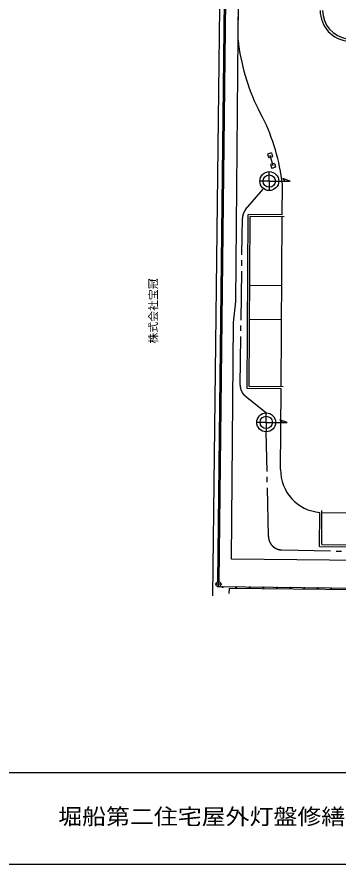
# Model space of a CAD drawing. Units: millimetres, scale not verified. Extents: x -122103 to 97281, y -76501 to 76841.
# Drawn here: x -24326 to -697, y -76501 to -14160 of the extents above; entities that cross this region are included whole.
import ezdxf
from ezdxf.enums import TextEntityAlignment as Align

# ---------------------------------------------------------------- set-up
doc = ezdxf.new("R2010")
doc.units = ezdxf.units.MM
doc.header["$LTSCALE"] = 400
doc.linetypes.add('CHAIN2', pattern=[12, 9, -1, 1, -1])
doc.layers.add('0-F', color=7, linetype='Continuous')
doc.layers.add('F-0', color=2, linetype='Continuous')
doc.styles.add('ＭＳ ゴシック', font='')
doc.styles.get('ＭＳ ゴシック').set_extended_font_data('MS Gothic')

msp = doc.modelspace()

# ---------------------------------------------------------------- linework, layer by layer
at = {"layer": '0-F'}
for p, q in [((-8220.2, -35101.6), (-8020.2, -11870.6)), ((-9069.1, -12929.7), (-9566.9, -55728.8)), ((-8969.1, -12931.1), (-9466.8, -55718.3)), ((-8055.3, -15939.8), (-8028.6, -12843.9)), ((-8055.3, -15939.8), (-8028.6, -12843.9)), ((-9425.2, -13449.9), (-9929, -56763.1)), ((-8985.8, -14365.1), (-9085.8, -14364)), ((-8985.8, -14365.1), (-9085.8, -14364)), ((-9053.3, -14364.3), (-9063.5, -15239.3)), ((-9053.3, -14364.3), (-9063.5, -15239.3)), ((-9028.5, -15239.7), (-9018.3, -14364.7)), ((-9028.5, -15239.7), (-9018.3, -14364.7)), ((-9096, -15238.9), (-8996, -15240.1)), ((-9096, -15238.9), (-8996, -15240.1)), ((-9006.2, -16115), (-9106.2, -16113.8)), ((-9006.2, -16115), (-9106.2, -16113.8)), ((-9073.7, -16114.2), (-9083.8, -16989.2)), ((-9073.7, -16114.2), (-9083.8, -16989.2)), ((-9048.8, -16989.6), (-9038.7, -16114.6)), ((-9048.8, -16989.6), (-9038.7, -16114.6)), ((-9116.3, -16988.8), (-9016.3, -16989.9)), ((-9116.3, -16988.8), (-9016.3, -16989.9)), ((-9026.5, -17864.9), (-9126.5, -17863.7)), ((-9026.5, -17864.9), (-9126.5, -17863.7)), ((-9094, -17864.1), (-9104.2, -18739)), ((-9094, -17864.1), (-9104.2, -18739)), ((-9069.2, -18739.4), (-9059, -17864.5)), ((-9069.2, -18739.4), (-9059, -17864.5)), ((-9136.7, -18738.7), (-9036.7, -18739.8)), ((-9136.7, -18738.7), (-9036.7, -18739.8)), ((-9046.9, -19614.8), (-9146.9, -19613.6)), ((-9046.9, -19614.8), (-9146.9, -19613.6)), ((-9114.4, -19614), (-9124.5, -20488.9)), ((-9114.4, -19614), (-9124.5, -20488.9)), ((-9089.5, -20489.3), (-9079.4, -19614.4)), ((-9089.5, -20489.3), (-9079.4, -19614.4)), ((-9157, -20488.5), (-9057, -20489.7)), ((-9157, -20488.5), (-9057, -20489.7)), ((-6247.2, -21530.5), (-6580.5, -20927.5)), ((-6247.2, -21530.5), (-6580.5, -20927.5)), ((-9067.2, -21364.6), (-9167.2, -21363.5)), ((-9067.2, -21364.6), (-9167.2, -21363.5)), ((-9134.7, -21363.9), (-9144.9, -22238.8)), ((-9134.7, -21363.9), (-9144.9, -22238.8)), ((-9109.9, -22239.2), (-9099.7, -21364.3)), ((-9109.9, -22239.2), (-9099.7, -21364.3)), ((-9177.4, -22238.4), (-9077.4, -22239.6)), ((-9177.4, -22238.4), (-9077.4, -22239.6)), ((-9087.6, -23114.5), (-9187.6, -23113.4)), ((-9087.6, -23114.5), (-9187.6, -23113.4)), ((-9155.1, -23113.7), (-9165.2, -23988.7)), ((-9155.1, -23113.7), (-9165.2, -23988.7)), ((-9130.2, -23989.1), (-9120.1, -23114.2)), ((-9130.2, -23989.1), (-9120.1, -23114.2)), ((-9197.7, -23988.3), (-9097.8, -23989.5)), ((-9197.7, -23988.3), (-9097.8, -23989.5)), ((-5593.8, -24168.4), (-5882, -24251.7)), ((-5593.8, -24168.4), (-5882, -24251.7)), ((-5882, -24251.7), (-5798.7, -24539.9)), ((-5882, -24251.7), (-5798.7, -24539.9)), ((-9107.9, -24864.4), (-9207.9, -24863.2)), ((-9107.9, -24864.4), (-9207.9, -24863.2)), ((-9175.4, -24863.6), (-9185.6, -25738.6)), ((-9175.4, -24863.6), (-9185.6, -25738.6)), ((-9150.6, -25739), (-9140.4, -24864)), ((-9150.6, -25739), (-9140.4, -24864)), ((-5474.2, -25122.7), (-5696.3, -24354.2)), ((-5474.2, -25122.7), (-5696.3, -24354.2)), ((-5757.6, -26240.4), (-5757.6, -25556.8)), ((-5288.4, -25225.2), (-5576.6, -25308.5)), ((-5288.4, -25225.2), (-5576.6, -25308.5)), ((-5371.7, -24937), (-5288.4, -25225.2)), ((-5371.7, -24937), (-5288.4, -25225.2)), ((-9218.1, -25738.2), (-9118.1, -25739.4)), ((-9218.1, -25738.2), (-9118.1, -25739.4)), ((-9128.3, -26614.3), (-9228.3, -26613.1)), ((-9128.3, -26614.3), (-9228.3, -26613.1)), ((-9195.8, -26613.5), (-9206, -27488.4)), ((-9195.8, -26613.5), (-9206, -27488.4)), ((-9170.9, -27488.9), (-9160.8, -26613.9)), ((-9170.9, -27488.9), (-9160.8, -26613.9)), ((-5757.6, -26240.4), (-6460, -26240.4)), ((-5757.6, -26240.4), (-5757.6, -26929.9)), ((-4811, -28725.5), (-4796.6, -26481.5)), ((-4811, -28725.5), (-4796.6, -26481.5)), ((-9238.4, -27488.1), (-9138.5, -27489.2)), ((-9238.4, -27488.1), (-9138.5, -27489.2)), ((-9148.6, -28364.2), (-9248.6, -28363)), ((-9148.6, -28364.2), (-9248.6, -28363)), ((-9216.1, -28363.4), (-9226.3, -29238.3)), ((-9216.1, -28363.4), (-9226.3, -29238.3)), ((-9191.3, -29238.7), (-9181.1, -28363.8)), ((-9191.3, -29238.7), (-9181.1, -28363.8)), ((-9258.8, -29237.9), (-9158.8, -29239.1)), ((-9258.8, -29237.9), (-9158.8, -29239.1)), ((-7393.3, -41503.7), (-7310.9, -28704)), ((-7393.3, -41503.7), (-7310.9, -28704)), ((-4811, -28725.5), (-7310.9, -28704)), ((-4811, -28725.5), (-7310.9, -28704)), ((-7242.3, -41355), (-7161.9, -28855.3)), ((-7242.3, -41355), (-7161.9, -28855.3)), ((-4662, -28876.8), (-7161.9, -28855.3)), ((-4662, -28876.8), (-7161.9, -28855.3)), ((-4892.4, -41375.3), (-4812, -28875.5)), ((-4892.4, -41375.3), (-4812, -28875.5)), ((-9169, -30114.1), (-9269, -30112.9)), ((-9169, -30114.1), (-9269, -30112.9)), ((-9236.5, -30113.3), (-9246.7, -30988.2)), ((-9236.5, -30113.3), (-9246.7, -30988.2)), ((-9211.7, -30988.6), (-9201.5, -30113.7)), ((-9211.7, -30988.6), (-9201.5, -30113.7)), ((-9279.2, -30987.8), (-9179.2, -30989)), ((-9279.2, -30987.8), (-9179.2, -30989)), ((-9189.3, -31863.9), (-9289.3, -31862.8)), ((-9189.3, -31863.9), (-9289.3, -31862.8)), ((-9256.8, -31863.2), (-9267, -32738.1)), ((-9256.8, -31863.2), (-9267, -32738.1)), ((-9232, -32738.5), (-9221.8, -31863.6)), ((-9232, -32738.5), (-9221.8, -31863.6)), ((-9299.5, -32737.7), (-9199.5, -32738.9)), ((-9299.5, -32737.7), (-9199.5, -32738.9)), ((-9209.7, -33613.8), (-9309.7, -33612.7)), ((-9209.7, -33613.8), (-9309.7, -33612.7)), ((-9277.2, -33613), (-9287.4, -34488)), ((-9277.2, -33613), (-9287.4, -34488)), ((-9252.4, -34488.4), (-9242.2, -33613.4)), ((-9252.4, -34488.4), (-9242.2, -33613.4)), ((-4844.6, -33950.4), (-7194.5, -33930.2)), ((-9319.9, -34487.6), (-9219.9, -34488.8)), ((-9319.9, -34487.6), (-9219.9, -34488.8)), ((-9230, -35363.7), (-9330, -35362.5)), ((-9230, -35363.7), (-9330, -35362.5)), ((-9297.5, -35362.9), (-9307.7, -36237.9)), ((-9297.5, -35362.9), (-9307.7, -36237.9)), ((-9272.7, -36238.3), (-9262.5, -35363.3)), ((-9272.7, -36238.3), (-9262.5, -35363.3)), ((-8383.5, -36643.3), (-8220.2, -35101.6)), ((-9340.2, -36237.5), (-9240.2, -36238.6)), ((-9340.2, -36237.5), (-9240.2, -36238.6)), ((-4860.7, -36450.4), (-7210.6, -36430.1)), ((-9250.4, -37113.6), (-9350.4, -37112.4)), ((-9250.4, -37113.6), (-9350.4, -37112.4)), ((-9317.9, -37112.8), (-9328.1, -37987.7)), ((-9317.9, -37112.8), (-9328.1, -37987.7)), ((-9293.1, -37988.1), (-9282.9, -37113.2)), ((-9293.1, -37988.1), (-9282.9, -37113.2)), ((-9360.6, -37987.4), (-9260.6, -37988.5)), ((-9360.6, -37987.4), (-9260.6, -37988.5)), ((-9270.7, -38863.5), (-9370.7, -38862.3)), ((-9270.7, -38863.5), (-9370.7, -38862.3)), ((-9338.2, -38862.7), (-9348.4, -39737.6)), ((-9338.2, -38862.7), (-9348.4, -39737.6)), ((-9313.4, -39738), (-9303.2, -38863.1)), ((-9313.4, -39738), (-9303.2, -38863.1)), ((-9380.9, -39737.2), (-9280.9, -39738.4)), ((-9380.9, -39737.2), (-9280.9, -39738.4)), ((-9291.1, -40613.3), (-9391.1, -40612.2)), ((-9291.1, -40613.3), (-9391.1, -40612.2)), ((-9358.6, -40612.6), (-9368.8, -41487.5)), ((-9358.6, -40612.6), (-9368.8, -41487.5)), ((-9333.8, -41487.9), (-9323.6, -40613)), ((-9333.8, -41487.9), (-9323.6, -40613)), ((-9401.3, -41487.1), (-9301.3, -41488.3)), ((-9401.3, -41487.1), (-9301.3, -41488.3)), ((-4893.3, -41525.3), (-7393.3, -41503.7)), ((-4893.3, -41525.3), (-7393.3, -41503.7)), ((-4742.4, -41376.6), (-7242.3, -41355)), ((-4742.4, -41376.6), (-7242.3, -41355)), ((-4931.5, -47456.7), (-4893.3, -41525.3)), ((-9311.4, -42363.2), (-9411.4, -42362.1)), ((-9311.4, -42363.2), (-9411.4, -42362.1)), ((-9378.9, -42362.4), (-9389.1, -43237.4)), ((-9378.9, -42362.4), (-9389.1, -43237.4)), ((-9354.1, -43237.8), (-9344, -42362.8)), ((-9354.1, -43237.8), (-9344, -42362.8)), ((-9421.6, -43237), (-9321.6, -43238.2)), ((-9421.6, -43237), (-9321.6, -43238.2)), ((-5983.3, -43996.2), (-5983.3, -43312.7)), ((-9331.8, -44113.1), (-9431.8, -44111.9)), ((-9331.8, -44113.1), (-9431.8, -44111.9)), ((-9399.3, -44112.3), (-9409.5, -44987.3)), ((-9399.3, -44112.3), (-9409.5, -44987.3)), ((-9374.5, -44987.7), (-9364.3, -44112.7)), ((-9374.5, -44987.7), (-9364.3, -44112.7)), ((-5983.3, -43996.2), (-6685.7, -43996.2)), ((-5983.3, -43996.2), (-5983.3, -44685.7)), ((-9442, -44986.9), (-9342, -44988)), ((-9442, -44986.9), (-9342, -44988)), ((-9352.2, -45863), (-9452.1, -45861.8)), ((-9352.2, -45863), (-9452.1, -45861.8)), ((-9419.6, -45862.2), (-9429.8, -46737.1)), ((-9419.6, -45862.2), (-9429.8, -46737.1)), ((-9394.8, -46737.6), (-9384.7, -45862.6)), ((-9394.8, -46737.6), (-9384.7, -45862.6)), ((-9462.3, -46736.8), (-9362.3, -46737.9)), ((-9462.3, -46736.8), (-9362.3, -46737.9)), ((-9372.5, -47612.9), (-9472.5, -47611.7)), ((-9372.5, -47612.9), (-9472.5, -47611.7)), ((-9440, -47612.1), (-9450.2, -48487)), ((-9440, -47612.1), (-9450.2, -48487)), ((-9415.2, -48487.4), (-9405, -47612.5)), ((-9415.2, -48487.4), (-9405, -47612.5)), ((-9482.7, -48486.6), (-9382.7, -48487.8)), ((-9482.7, -48486.6), (-9382.7, -48487.8)), ((-9392.9, -49362.7), (-9492.9, -49361.6)), ((-9392.9, -49362.7), (-9492.9, -49361.6)), ((-9460.3, -49362), (-9470.5, -50236.9)), ((-9460.3, -49362), (-9470.5, -50236.9)), ((-9435.5, -50237.3), (-9425.4, -49362.4)), ((-9435.5, -50237.3), (-9425.4, -49362.4)), ((-9503, -50236.5), (-9403, -50237.7)), ((-9503, -50236.5), (-9403, -50237.7)), ((-1902.3, -52975.5), (-1880.7, -50475.6)), ((-9413.2, -51112.6), (-9513.2, -51111.5)), ((-9413.2, -51112.6), (-9513.2, -51111.5)), ((-9480.7, -51111.8), (-9490.9, -51986.8)), ((-9480.7, -51111.8), (-9490.9, -51986.8)), ((-9455.9, -51987.2), (-9445.7, -51112.3)), ((-9455.9, -51987.2), (-9445.7, -51112.3)), ((-2053.6, -53124.2), (-2032, -50624.7)), ((-1882, -50625.6), (10617.5, -50733.4)), ((-9523.4, -51986.4), (-9423.4, -51987.6)), ((-9523.4, -51986.4), (-9423.4, -51987.6)), ((-9433.6, -52862.5), (-9533.6, -52861.4)), ((-9433.6, -52862.5), (-9533.6, -52861.4)), ((-9501.1, -52861.7), (-9511.2, -53736.7)), ((-9501.1, -52861.7), (-9511.2, -53736.7)), ((-9476.2, -53737.1), (-9466.1, -52862.1)), ((-9476.2, -53737.1), (-9466.1, -52862.1)), ((-1902.3, -52975.5), (10597.3, -53083.3)), ((-2053.6, -53124.2), (10746, -53234.6)), ((-9543.7, -53736.3), (-9443.7, -53737.5)), ((-9543.7, -53736.3), (-9443.7, -53737.5)), ((-9453.9, -54612.4), (-9553.9, -54611.2)), ((-9453.9, -54612.4), (-9553.9, -54611.2)), ((-9521.4, -54611.6), (-9531.6, -55486.6)), ((-9521.4, -54611.6), (-9531.6, -55486.6)), ((-9496.6, -55487), (-9486.4, -54612)), ((-9496.6, -55487), (-9486.4, -54612)), ((-9310.5, -55903.2), (-9685.5, -55903.2)), ((-9310.5, -55903.2), (-9685.5, -55903.2)), ((-9570.9, -56075.9), (-9571.3, -56108.9)), ((-9570.9, -56075.9), (-9571.3, -56108.9)), ((-9564.1, -55486.2), (-9464.1, -55487.3)), ((-9564.1, -55486.2), (-9464.1, -55487.3)), ((-9498, -56090.7), (-9498, -55715.7)), ((-9498, -56090.7), (-9498, -55715.7)), ((10367.6, -56324.6), (-9571.3, -56108.9)), ((-8721.4, -56215.9), (-8725.5, -56598.9)), ((9949.3, -56415.3), (-8721.4, -56215.9))]:
    msp.add_line(p, q, dxfattribs=at)
at = {"layer": '0-F', "linetype": 'CHAIN2'}
for p, q in [((-7496.1, -28337.4), (-6204.8, -26830.8)), ((-7899.9, -41267.2), (-7736.8, -28974.9)), ((-7519.1, -42065.8), (-5941.1, -43309.7)), ((-5820.3, -52402.6), (-5983.3, -44685.7)), ((-4843, -53381.2), (10166.8, -53719.3))]:
    msp.add_line(p, q, dxfattribs=at)
at = {"layer": '0-F'}
for points in [[(-8054.4, -15843.8), (-8028.6, -12843.9), (-2531.9, -12896.4)], [(-8054.4, -15843.8), (-8028.6, -12843.9), (-2531.9, -12896.4)], [(-5593.8, -24168.4), (-5510.5, -24456.6), (-5798.7, -24539.9)], [(-5593.8, -24168.4), (-5510.5, -24456.6), (-5798.7, -24539.9)], [(-5371.7, -24937), (-5659.9, -25020.3), (-5576.6, -25308.5)], [(-5371.7, -24937), (-5659.9, -25020.3), (-5576.6, -25308.5)], [(-5757.6, -26240.4), (-4213.1, -26240.4), (-4767.2, -26055.3), (-4607.3, -26234)], [(10695.5, -54262.4), (-8533.5, -54065.2), (-8383.5, -36643.3)], [(-5983.3, -43996.2), (-4438.8, -43996.2), (-4992.9, -43811.1), (-4833, -43989.8)]]:
    msp.add_lwpolyline(points, dxfattribs=at)
for centre, radius in [((-5757.6, -26240.4), 696.1), ((-5757.6, -26240.4), 455.1), ((-5983.3, -43996.2), 696.1), ((-5983.3, -43996.2), 455.1), ((-9498, -55903.2), 187.5), ((-9498, -55903.2), 187.5), ((-9196.9, -56113), 37.5), ((-9196.9, -56113), 37.5), ((-9196.9, -56113), 30), ((-9196.9, -56113), 30), ((-9196.9, -56113), 22.5), ((-9196.9, -56113), 22.5), ((-9196.9, -56113), 15), ((-9196.9, -56113), 15), ((-9196.9, -56113), 7.5), ((-9196.9, -56113), 7.5), ((-8197, -56123.8), 37.5), ((-8197, -56123.8), 37.5), ((-8197, -56123.8), 30), ((-8197, -56123.8), 30), ((-8197, -56123.8), 22.5), ((-8197, -56123.8), 22.5), ((-7197, -56134.6), 37.5), ((-7197, -56134.6), 37.5), ((-7197, -56134.6), 30), ((-7197, -56134.6), 30), ((-8197, -56123.8), 15), ((-8197, -56123.8), 15), ((-8197, -56123.8), 7.5), ((-8197, -56123.8), 7.5), ((-7197, -56134.6), 22.5), ((-7197, -56134.6), 22.5), ((-7197, -56134.6), 15), ((-7197, -56134.6), 15), ((-7197, -56134.6), 7.5), ((-7197, -56134.6), 7.5), ((-6197.1, -56145.4), 37.5), ((-6197.1, -56145.4), 37.5), ((-6197.1, -56145.4), 30), ((-6197.1, -56145.4), 30), ((-6197.1, -56145.4), 22.5), ((-6197.1, -56145.4), 22.5), ((-6197.1, -56145.4), 15), ((-6197.1, -56145.4), 15), ((-6197.1, -56145.4), 7.5), ((-6197.1, -56145.4), 7.5), ((-5197.1, -56156.3), 37.5), ((-5197.1, -56156.3), 37.5), ((-5197.1, -56156.3), 30), ((-5197.1, -56156.3), 30), ((-5197.1, -56156.3), 22.5), ((-5197.1, -56156.3), 22.5), ((-5197.1, -56156.3), 15), ((-5197.1, -56156.3), 15), ((-5197.1, -56156.3), 7.5), ((-5197.1, -56156.3), 7.5), ((-4197.2, -56167.1), 37.5), ((-4197.2, -56167.1), 37.5), ((-4197.2, -56167.1), 30), ((-4197.2, -56167.1), 30), ((-4197.2, -56167.1), 22.5), ((-4197.2, -56167.1), 22.5), ((-4197.2, -56167.1), 15), ((-4197.2, -56167.1), 15), ((-4197.2, -56167.1), 7.5), ((-4197.2, -56167.1), 7.5), ((-3197.2, -56177.9), 37.5), ((-3197.2, -56177.9), 37.5), ((-3197.2, -56177.9), 30), ((-3197.2, -56177.9), 30), ((-3197.2, -56177.9), 22.5), ((-3197.2, -56177.9), 22.5), ((-3197.2, -56177.9), 15), ((-3197.2, -56177.9), 15), ((-3197.2, -56177.9), 7.5), ((-3197.2, -56177.9), 7.5), ((-2197.3, -56188.7), 37.5), ((-2197.3, -56188.7), 37.5), ((-2197.3, -56188.7), 30), ((-2197.3, -56188.7), 30), ((-2197.3, -56188.7), 22.5), ((-2197.3, -56188.7), 22.5), ((-2197.3, -56188.7), 15), ((-2197.3, -56188.7), 15), ((-2197.3, -56188.7), 7.5), ((-2197.3, -56188.7), 7.5), ((-1197.4, -56199.5), 37.5), ((-1197.4, -56199.5), 37.5), ((-1197.4, -56199.5), 30), ((-1197.4, -56199.5), 30), ((-1197.4, -56199.5), 22.5), ((-1197.4, -56199.5), 22.5), ((-1197.4, -56199.5), 15), ((-1197.4, -56199.5), 15), ((-1197.4, -56199.5), 7.5), ((-1197.4, -56199.5), 7.5)]:
    msp.add_circle(centre, radius, dxfattribs=at)
for centre, radius, start, end in [((276.7, -13672.1), 2291.2, 180.06403, 264.85355), ((257.3, -13688.2), 2091.8, 179.65961, 262.27357), ((7008.2, -14229.1), 15150, 186.18523, 206.24019), ((7008.2, -14229.1), 15150, 186.18523, 206.24019), ((-19556.1, -28118), 14850, 6.32716, 26.33426), ((-19556.1, -28118), 14850, 6.32716, 26.33426), ((-1781.6, -47484.6), 3150, 179.4843, 265.44069)]:
    msp.add_arc(centre, radius, start, end, dxfattribs=at)
at = {"layer": '0-F', "linetype": 'CHAIN2'}
for centre, start, end in [((-6736.8, -28988.2), 139.39871, 179.23948), ((-6900, -41280.5), 179.23948, 231.75054), ((-4820.5, -52381.4), 181.21025, 268.70977)]:
    msp.add_arc(centre, 1000, start, end, dxfattribs=at)
at = {"layer": 'F-0'}
for p, q in [((-122103.3, -69769.4), (97280.7, -69769.4)), ((-122103.3, -76501.4), (97280.7, -76501.4))]:
    msp.add_line(p, q, dxfattribs=at)

# ---------------------------------------------------------------- texts
at = {"layer": '0-F', "color": 4, "style": 'ＭＳ ゴシック'}
msp.add_text('株式会社宝冠', height=586.5, rotation=90, dxfattribs=at).set_placement((-13822.9, -38196.3), align=Align.BOTTOM_LEFT)
at = {"layer": 'F-0', "color": 7, "style": 'ＭＳ ゴシック', "width": 1.1}
msp.add_text('堀船第二住宅屋外灯盤修繕工事', height=1173, dxfattribs=at).set_placement((-21292.4, -73942.3), align=Align.BOTTOM_LEFT)

doc.saveas('drawing.dxf')
